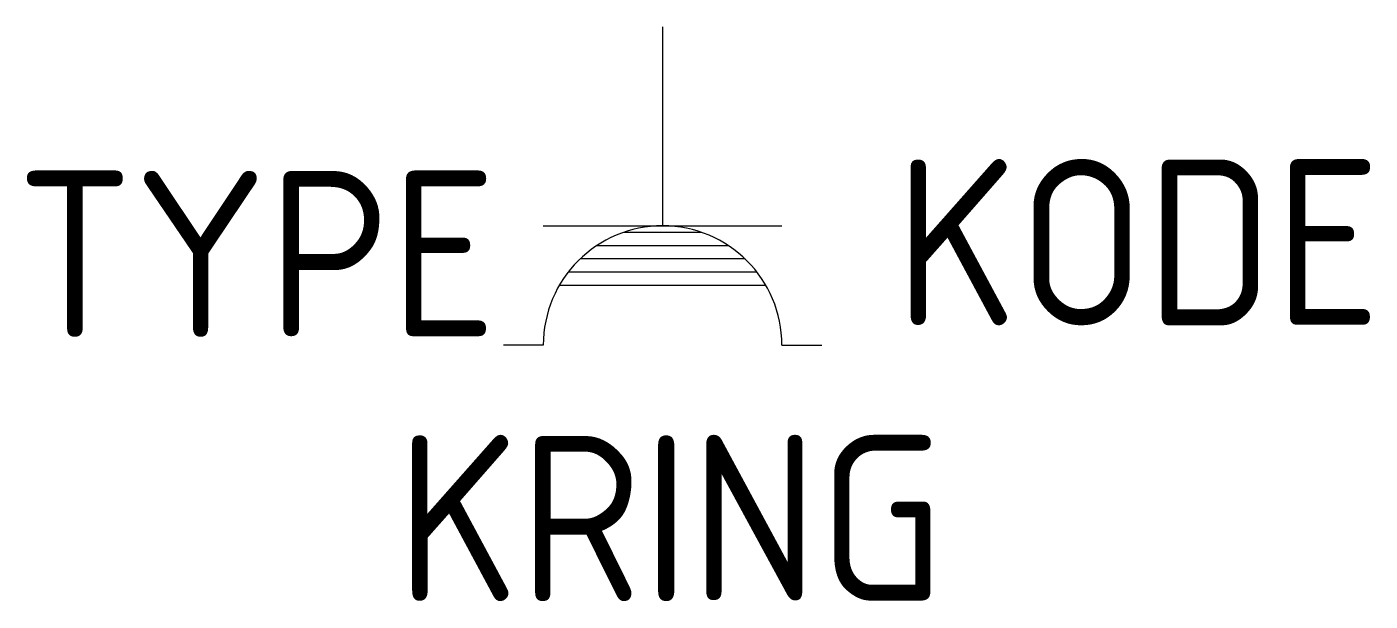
# Model space of a CAD drawing. Extents: x -9.6 to 10.7, y -8.7 to 0.
import ezdxf
from ezdxf.enums import TextEntityAlignment as Align

# ---------------------------------------------------------------- set-up
doc = ezdxf.new("R2010")
doc.units = 0
doc.layers.get('0').update_dxf_attribs({"linetype": 'CONTINUOUS'})
doc.styles.get("Standard").update_dxf_attribs({"font": 'iso8.shx'})

msp = doc.modelspace()

# ---------------------------------------------------------------- linework, layer by layer
for p, q in [((0, 0), (0, -3)), ((-1.8, -3), (1.8, -3)), ((0.592, -3.1), (-0.592, -3.1)), ((0.995, -3.3), (-0.995, -3.3)), ((1.245, -3.5), (-1.245, -3.5)), ((1.425, -3.7), (-1.425, -3.7)), ((1.559, -3.9), (-1.559, -3.9)), ((-1.8, -4.8), (-2.4, -4.8)), ((1.8, -4.8), (2.4, -4.8))]:
    msp.add_line(p, q)
msp.add_arc((0, -4.8), 1.8, 0, 180)

# ---------------------------------------------------------------- texts
msp.add_attdef('KODE', (3.5, -4.5), 'XXX', height=2.5)
msp.add_attdef('TYPE', text='XXX', height=2.5).set_placement((-2.5, -4.673), align=Align.RIGHT)
msp.add_attdef('KRING', text='XXX', height=2.5).set_placement((0.118, -7.405), align=Align.MIDDLE)

doc.saveas('drawing.dxf')
